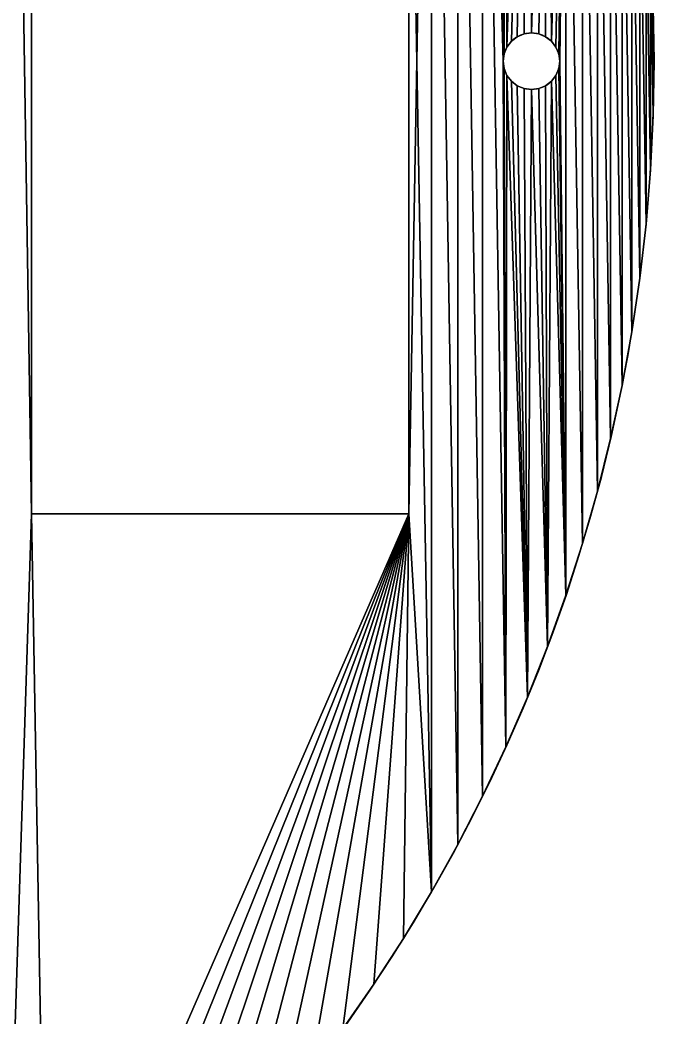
# Model space of a CAD drawing. Extents: x -88 to 88, y -88 to 88.
# Drawn here: x 54.5 to 88.1, y -50.7 to 2.2 of the extents above; entities that cross this region are included whole.
import ezdxf

# ---------------------------------------------------------------- set-up
doc = ezdxf.new("R2010")
doc.units = 0
doc.header["$MEASUREMENT"] = 0
doc.layers.get('0').update_dxf_attribs({"color": 13, "linetype": 'CONTINUOUS'})

# ---------------------------------------------------------------- blocks, each defined once
blk = doc.blocks.new('FUFO_S0')
for p, q in [((143.2, 70.1, 2), (143.2, 118.1, 2)), ((143.2, 70.1, 4), (143.2, 118.1, 4)), ((163.2, 118.1, 2), (163.2, 70.1, 2)), ((163.2, 118.1, 4), (163.2, 70.1, 4)), ((168.95, 95.399, 2), (168.95, 95.399, 4)), ((169.312, 95.549, 2), (169.312, 95.549, 4)), ((169.7, 95.6, 2), (169.7, 95.6, 4)), ((170.088, 95.549, 2), (170.088, 95.549, 4)), ((170.45, 95.399, 2), (170.45, 95.399, 4)), ((168.401, 94.85, 2), (168.401, 94.85, 4)), ((168.639, 95.161, 2), (168.639, 95.161, 4)), ((170.761, 95.161, 2), (170.761, 95.161, 4)), ((170.999, 94.85, 2), (170.999, 94.85, 4)), ((168.251, 94.488, 2), (168.251, 94.488, 4)), ((171.149, 94.488, 2), (171.149, 94.488, 4)), ((168.2, 94.1, 2), (168.2, 94.1, 4)), ((168.251, 93.712, 2), (168.251, 93.712, 4)), ((171.149, 93.712, 2), (171.149, 93.712, 4)), ((171.2, 94.1, 2), (171.2, 94.1, 4)), ((176.2, 94.1, 2), (176.2, 94.1, 4)), ((168.401, 93.35, 2), (168.401, 93.35, 4)), ((170.999, 93.35, 2), (170.999, 93.35, 4)), ((168.639, 93.039, 2), (168.639, 93.039, 4)), ((168.95, 92.801, 2), (168.95, 92.801, 4)), ((169.312, 92.651, 2), (169.312, 92.651, 4)), ((169.7, 92.6, 2), (169.7, 92.6, 4)), ((170.088, 92.651, 2), (170.088, 92.651, 4)), ((170.45, 92.801, 2), (170.45, 92.801, 4)), ((170.761, 93.039, 2), (170.761, 93.039, 4)), ((176.153, 91.217, 2), (176.153, 91.217, 4)), ((176.011, 88.338, 2), (176.011, 88.338, 4)), ((175.776, 85.465, 2), (175.776, 85.465, 4)), ((175.446, 82.601, 2), (175.446, 82.601, 4)), ((175.023, 79.749, 2), (175.023, 79.749, 4)), ((174.507, 76.913, 2), (174.507, 76.913, 4)), ((173.899, 74.095, 2), (173.899, 74.095, 4)), ((173.198, 71.298, 2), (173.198, 71.298, 4)), ((163.2, 70.1, 2), (143.2, 70.1, 2)), ((143.2, 70.1, 2), (143.2, 70.1, 4)), ((163.2, 70.1, 4), (143.2, 70.1, 4)), ((163.2, 70.1, 2), (163.2, 70.1, 4)), ((172.406, 68.526, 2), (172.406, 68.526, 4)), ((171.525, 65.781, 2), (171.525, 65.781, 4)), ((170.553, 63.067, 2), (170.553, 63.067, 4)), ((169.494, 60.386, 2), (169.494, 60.386, 4)), ((168.347, 57.741, 2), (168.347, 57.741, 4)), ((167.114, 55.134, 2), (167.114, 55.134, 4)), ((165.797, 52.57, 2), (165.797, 52.57, 4)), ((164.397, 50.05, 2), (164.397, 50.05, 4)), ((162.915, 47.577, 2), (162.915, 47.577, 4)), ((161.352, 45.154, 2), (161.352, 45.154, 4))]:
    blk.add_line(p, q)
at = {"extrusion": (0, 0, -1)}
for centre, radius in [((-88.1, 94.1, -2), 88.1), ((-88.1, 94.1, -4), 88.1), ((-169.7, 94.1, -2), 1.5), ((-169.7, 94.1, -4), 1.5)]:
    blk.add_circle(centre, radius, dxfattribs=at)
mesh = blk.add_polyface()
corners = [(115.012, 119.504, 4), (134.608, 130.611, 4), (127.268, 132.195, 4), (127.656, 132.144, 4), (128.045, 132.195, 4), (128.406, 132.345, 4), (128.717, 132.583, 4), (139.416, 165.712, 4), (138.146, 129.145, 4), (139.416, 22.488, 4), (141.732, 24.206, 4), (141.732, 163.994, 4), (143.2, 118.1, 4), (143.2, 70.1, 4), (164.397, 138.15, 4), (163.2, 118.1, 4), (164.397, 50.05, 4), (165.797, 52.57, 4), (165.797, 135.63, 4), (167.114, 55.134, 4), (167.114, 133.066, 4), (168.347, 57.741, 4), (168.2, 94.1, 4), (168.347, 130.459, 4), (168.251, 94.488, 4), (168.401, 94.85, 4), (169.494, 127.814, 4), (168.639, 95.161, 4), (168.95, 95.399, 4), (169.312, 95.549, 4), (169.7, 95.6, 4), (170.553, 125.133, 4), (170.088, 95.549, 4), (170.45, 95.399, 4), (170.761, 95.161, 4), (171.525, 122.419, 4), (170.999, 94.85, 4), (171.149, 94.488, 4), (171.2, 94.1, 4), (172.406, 68.526, 4), (172.406, 119.674, 4), (173.198, 71.298, 4), (173.198, 116.902, 4), (173.899, 74.095, 4), (173.899, 114.105, 4), (174.507, 76.913, 4), (174.507, 111.287, 4), (175.023, 79.749, 4), (175.023, 108.451, 4), (175.446, 82.601, 4), (175.446, 105.599, 4), (175.776, 85.465, 4), (175.776, 102.735, 4), (176.011, 88.338, 4), (176.011, 99.862, 4), (176.153, 91.217, 4), (176.153, 96.983, 4)]
mesh.append_faces([[corners[k] for k in face] for face in [(2, 1, 3), (3, 1, 4), (4, 1, 5), (5, 1, 6), (7, 10, 11), (12, 11, 13), (14, 17, 18), (18, 19, 20), (23, 25, 26), (26, 30, 31), (31, 34, 35), (35, 39, 40), (40, 41, 42), (42, 43, 44), (44, 45, 46), (46, 47, 48), (48, 49, 50), (50, 51, 52), (52, 53, 54), (54, 55, 56)]], dxfattribs={"vtx0": -1, "vtx1": -1})
mesh.append_faces([[corners[k] for k in face] for face in [(0, 1, 2), (7, 8, 9), (14, 15, 16), (20, 21, 22)]], dxfattribs={"vtx0": -1, "vtx1": -1, "vtx2": -1})
mesh.append_faces([[corners[k] for k in face] for face in [(22, 23, 20), (23, 22, 24), (23, 24, 25), (26, 25, 27), (26, 27, 28), (26, 28, 29), (26, 29, 30), (31, 30, 32), (31, 32, 33), (31, 33, 34), (35, 34, 36), (35, 36, 37), (35, 37, 38)]], dxfattribs={"vtx0": -1, "vtx2": -1})
mesh = blk.add_polyface()
corners = [(171.2, 94.1, 2), (171.525, 122.419, 2), (171.525, 65.781, 2), (172.406, 68.526, 2), (172.406, 119.674, 2), (173.198, 71.298, 2), (173.198, 116.902, 2), (173.899, 74.095, 2), (173.899, 114.105, 2), (174.507, 76.913, 2), (174.507, 111.287, 2), (175.023, 79.749, 2), (175.023, 108.451, 2), (175.446, 82.601, 2), (175.446, 105.599, 2), (175.776, 85.465, 2), (175.776, 102.735, 2), (176.011, 88.338, 2), (176.011, 99.862, 2), (176.153, 91.217, 2), (176.153, 96.983, 2), (176.2, 94.1, 2), (163.2, 70.1, 2), (164.397, 138.15, 2), (164.397, 50.05, 2), (165.797, 52.57, 2), (165.797, 135.63, 2), (167.114, 55.134, 2), (167.114, 133.066, 2), (168.347, 57.741, 2), (168.2, 94.1, 2), (168.251, 93.712, 2), (168.401, 93.35, 2), (169.494, 60.386, 2), (168.639, 93.039, 2), (168.95, 92.801, 2), (169.312, 92.651, 2), (169.7, 92.6, 2), (170.553, 63.067, 2), (170.088, 92.651, 2), (170.45, 92.801, 2), (170.761, 93.039, 2), (170.999, 93.35, 2), (171.149, 93.712, 2), (138.146, 59.019, 2), (139.416, 165.712, 2), (139.416, 22.488, 2), (141.732, 24.206, 2), (141.732, 163.994, 2), (143.2, 70.1, 2), (127.268, 56.005, 2), (134.608, 57.556, 2), (127.656, 56.056, 2), (128.045, 56.005, 2), (128.406, 55.855, 2), (128.717, 55.617, 2)]
mesh.append_faces([[corners[k] for k in face] for face in [(19, 20, 21)]], dxfattribs={"vtx0": -1})
mesh.append_faces([[corners[k] for k in face] for face in [(2, 1, 3), (3, 4, 5), (5, 6, 7), (7, 8, 9), (9, 10, 11), (11, 12, 13), (13, 14, 15), (15, 16, 17), (17, 18, 19), (24, 23, 25), (25, 26, 27), (27, 28, 29), (29, 32, 33), (33, 37, 38), (38, 41, 2), (46, 45, 47), (50, 51, 52), (52, 51, 53), (53, 51, 54), (54, 51, 55)]], dxfattribs={"vtx0": -1, "vtx1": -1})
mesh.append_faces([[corners[k] for k in face] for face in [(0, 1, 2), (22, 23, 24), (44, 45, 46), (47, 48, 49)]], dxfattribs={"vtx0": -1, "vtx1": -1, "vtx2": -1})
mesh.append_faces([[corners[k] for k in face] for face in [(29, 30, 31), (29, 31, 32), (33, 32, 34), (33, 34, 35), (33, 35, 36), (33, 36, 37), (38, 37, 39), (38, 39, 40), (38, 40, 41), (2, 41, 42), (2, 42, 43), (2, 43, 0)]], dxfattribs={"vtx0": -1, "vtx2": -1})
mesh = blk.add_polyface()
corners = [(168.347, 130.459, 2), (168.2, 94.1, 2), (167.114, 133.066, 2), (168.251, 94.488, 2), (168.401, 94.85, 2), (169.494, 127.814, 2), (168.639, 95.161, 2), (168.95, 95.399, 2), (169.312, 95.549, 2), (169.7, 95.6, 2), (170.553, 125.133, 2), (170.088, 95.549, 2), (170.45, 95.399, 2), (170.761, 95.161, 2), (171.525, 122.419, 2), (170.999, 94.85, 2), (171.149, 94.488, 2), (171.2, 94.1, 2), (172.406, 68.526, 2), (172.406, 119.674, 2), (173.198, 71.298, 2), (173.198, 116.902, 2), (173.899, 74.095, 2), (173.899, 114.105, 2), (174.507, 76.913, 2), (174.507, 111.287, 2), (175.023, 79.749, 2), (175.023, 108.451, 2), (175.446, 82.601, 2), (175.446, 105.599, 2), (175.776, 85.465, 2), (175.776, 102.735, 2), (176.011, 88.338, 2), (176.011, 99.862, 2), (176.153, 91.217, 2), (176.153, 96.983, 2), (163.2, 118.1, 2), (164.397, 138.15, 2), (163.2, 70.1, 2), (165.797, 52.57, 2), (165.797, 135.63, 2), (167.114, 55.134, 2), (168.347, 57.741, 2), (134.608, 130.611, 2), (127.268, 132.195, 2), (127.656, 132.144, 2), (128.045, 132.195, 2), (128.406, 132.345, 2), (128.717, 132.583, 2), (138.146, 129.145, 2), (139.416, 165.712, 2), (138.146, 94.1, 2), (138.146, 59.019, 2), (141.732, 24.206, 2), (141.732, 163.994, 2), (143.2, 70.1, 2), (143.2, 118.1, 2)]
mesh.append_faces([[corners[k] for k in face] for face in [(0, 1, 2), (1, 0, 3), (3, 0, 4), (4, 5, 6), (6, 5, 7), (7, 5, 8), (8, 5, 9), (9, 10, 11), (11, 10, 12), (12, 10, 13), (13, 14, 15), (15, 14, 16), (16, 14, 17), (36, 37, 38), (49, 50, 51), (51, 50, 52), (55, 54, 56)]], dxfattribs={"vtx0": -1, "vtx1": -1})
mesh.append_faces([[corners[k] for k in face] for face in [(42, 2, 1)]], dxfattribs={"vtx0": -1, "vtx1": -1, "vtx2": -1})
mesh.append_faces([[corners[k] for k in face] for face in [(4, 0, 5), (9, 5, 10), (13, 10, 14), (18, 14, 19), (20, 19, 21), (22, 21, 23), (24, 23, 25), (26, 25, 27), (28, 27, 29), (30, 29, 31), (32, 31, 33), (34, 33, 35), (39, 37, 40), (41, 40, 2), (43, 44, 45), (43, 45, 46), (43, 46, 47), (43, 47, 48), (53, 50, 54)]], dxfattribs={"vtx0": -1, "vtx2": -1})
mesh = blk.add_polyface()
corners = [(134.608, 57.556, 4), (127.268, 56.005, 4), (127.656, 56.056, 4), (128.045, 56.005, 4), (128.406, 55.855, 4), (138.146, 59.019, 4), (139.416, 22.488, 4), (138.146, 94.1, 4), (138.146, 129.145, 4), (139.416, 165.712, 4), (141.732, 24.206, 4), (141.732, 163.994, 4), (143.2, 70.1, 4), (163.2, 70.1, 4), (164.397, 50.05, 4), (163.2, 118.1, 4), (164.397, 138.15, 4), (165.797, 52.57, 4), (165.797, 135.63, 4), (167.114, 55.134, 4), (167.114, 133.066, 4), (168.347, 57.741, 4), (168.2, 94.1, 4), (168.251, 93.712, 4), (168.401, 93.35, 4), (169.494, 60.386, 4), (168.639, 93.039, 4), (168.95, 92.801, 4), (169.312, 92.651, 4), (169.7, 92.6, 4), (170.553, 63.067, 4), (170.088, 92.651, 4), (170.45, 92.801, 4), (170.761, 93.039, 4), (171.525, 65.781, 4), (170.999, 93.35, 4), (171.149, 93.712, 4), (171.2, 94.1, 4), (171.525, 122.419, 4), (172.406, 68.526, 4), (172.406, 119.674, 4), (173.198, 71.298, 4), (173.198, 116.902, 4), (173.899, 74.095, 4), (173.899, 114.105, 4), (174.507, 76.913, 4), (174.507, 111.287, 4), (175.023, 79.749, 4), (175.023, 108.451, 4), (175.446, 82.601, 4), (175.446, 105.599, 4), (175.776, 85.465, 4), (175.776, 102.735, 4), (176.011, 88.338, 4), (176.011, 99.862, 4), (176.153, 91.217, 4), (176.153, 96.983, 4), (176.2, 94.1, 4)]
mesh.append_faces([[corners[k] for k in face] for face in [(56, 55, 57)]], dxfattribs={"vtx0": -1})
mesh.append_faces([[corners[k] for k in face] for face in [(5, 6, 7), (7, 6, 8), (13, 14, 15), (22, 21, 23), (23, 21, 24), (24, 25, 26), (26, 25, 27), (27, 25, 28), (28, 25, 29), (29, 30, 31), (31, 30, 32), (32, 30, 33), (33, 34, 35), (35, 34, 36), (36, 34, 37)]], dxfattribs={"vtx0": -1, "vtx1": -1})
mesh.append_faces([[corners[k] for k in face] for face in [(11, 10, 12), (38, 37, 34)]], dxfattribs={"vtx0": -1, "vtx1": -1, "vtx2": -1})
mesh.append_faces([[corners[k] for k in face] for face in [(0, 1, 2), (0, 2, 3), (0, 3, 4), (9, 6, 10), (16, 14, 17), (18, 17, 19), (20, 19, 21), (24, 21, 25), (29, 25, 30), (33, 30, 34), (38, 34, 39), (40, 39, 41), (42, 41, 43), (44, 43, 45), (46, 45, 47), (48, 47, 49), (50, 49, 51), (52, 51, 53), (54, 53, 55)]], dxfattribs={"vtx0": -1, "vtx2": -1})
mesh = blk.add_polyface()
corners = [(143.2, 118.1, 2), (143.2, 70.1, 4), (143.2, 70.1, 2), (143.2, 118.1, 4)]
mesh.append_faces([[corners[k] for k in face] for face in [(0, 1, 2), (1, 0, 3)]], dxfattribs={"vtx0": -1})
mesh = blk.add_polyface()
corners = [(163.2, 118.1, 4), (163.2, 70.1, 2), (163.2, 70.1, 4), (163.2, 118.1, 2)]
mesh.append_faces([[corners[k] for k in face] for face in [(0, 1, 2), (1, 0, 3)]], dxfattribs={"vtx0": -1})
mesh = blk.add_polyface()
corners = [(176.153, 96.983, 2), (176.2, 94.1, 4), (176.2, 94.1, 2), (176.153, 96.983, 4)]
mesh.append_faces([[corners[k] for k in face] for face in [(0, 1, 2), (1, 0, 3)]], dxfattribs={"vtx0": -1})
mesh = blk.add_polyface()
corners = [(168.95, 95.399, 4), (168.639, 95.161, 2), (168.95, 95.399, 2), (168.639, 95.161, 4)]
mesh.append_faces([[corners[k] for k in face] for face in [(0, 1, 2), (1, 0, 3)]], dxfattribs={"vtx0": -1})
mesh = blk.add_polyface()
corners = [(169.312, 95.549, 4), (168.95, 95.399, 2), (169.312, 95.549, 2), (168.95, 95.399, 4)]
mesh.append_faces([[corners[k] for k in face] for face in [(0, 1, 2), (1, 0, 3)]], dxfattribs={"vtx0": -1})
mesh = blk.add_polyface()
corners = [(169.7, 95.6, 4), (169.312, 95.549, 2), (169.7, 95.6, 2), (169.312, 95.549, 4)]
mesh.append_faces([[corners[k] for k in face] for face in [(0, 1, 2), (1, 0, 3)]], dxfattribs={"vtx0": -1})
mesh = blk.add_polyface()
corners = [(170.088, 95.549, 4), (169.7, 95.6, 2), (170.088, 95.549, 2), (169.7, 95.6, 4)]
mesh.append_faces([[corners[k] for k in face] for face in [(0, 1, 2), (1, 0, 3)]], dxfattribs={"vtx0": -1})
mesh = blk.add_polyface()
corners = [(170.45, 95.399, 4), (170.088, 95.549, 2), (170.45, 95.399, 2), (170.088, 95.549, 4)]
mesh.append_faces([[corners[k] for k in face] for face in [(0, 1, 2), (1, 0, 3)]], dxfattribs={"vtx0": -1})
mesh = blk.add_polyface()
corners = [(170.761, 95.161, 4), (170.45, 95.399, 2), (170.761, 95.161, 2), (170.45, 95.399, 4)]
mesh.append_faces([[corners[k] for k in face] for face in [(0, 1, 2), (1, 0, 3)]], dxfattribs={"vtx0": -1})
mesh = blk.add_polyface()
corners = [(168.401, 94.85, 2), (168.251, 94.488, 4), (168.251, 94.488, 2), (168.401, 94.85, 4)]
mesh.append_faces([[corners[k] for k in face] for face in [(0, 1, 2), (1, 0, 3)]], dxfattribs={"vtx0": -1})
mesh = blk.add_polyface()
corners = [(168.639, 95.161, 2), (168.401, 94.85, 4), (168.401, 94.85, 2), (168.639, 95.161, 4)]
mesh.append_faces([[corners[k] for k in face] for face in [(0, 1, 2), (1, 0, 3)]], dxfattribs={"vtx0": -1})
mesh = blk.add_polyface()
corners = [(170.761, 95.161, 4), (170.999, 94.85, 2), (170.999, 94.85, 4), (170.761, 95.161, 2)]
mesh.append_faces([[corners[k] for k in face] for face in [(0, 1, 2), (1, 0, 3)]], dxfattribs={"vtx0": -1})
mesh = blk.add_polyface()
corners = [(170.999, 94.85, 4), (171.149, 94.488, 2), (171.149, 94.488, 4), (170.999, 94.85, 2)]
mesh.append_faces([[corners[k] for k in face] for face in [(0, 1, 2), (1, 0, 3)]], dxfattribs={"vtx0": -1})
mesh = blk.add_polyface()
corners = [(168.251, 94.488, 2), (168.2, 94.1, 4), (168.2, 94.1, 2), (168.251, 94.488, 4)]
mesh.append_faces([[corners[k] for k in face] for face in [(0, 1, 2), (1, 0, 3)]], dxfattribs={"vtx0": -1})
mesh = blk.add_polyface()
corners = [(171.149, 94.488, 4), (171.2, 94.1, 2), (171.2, 94.1, 4), (171.149, 94.488, 2)]
mesh.append_faces([[corners[k] for k in face] for face in [(0, 1, 2), (1, 0, 3)]], dxfattribs={"vtx0": -1})
mesh = blk.add_polyface()
corners = [(168.2, 94.1, 2), (168.251, 93.712, 4), (168.251, 93.712, 2), (168.2, 94.1, 4)]
mesh.append_faces([[corners[k] for k in face] for face in [(0, 1, 2), (1, 0, 3)]], dxfattribs={"vtx0": -1})
mesh = blk.add_polyface()
corners = [(168.251, 93.712, 2), (168.401, 93.35, 4), (168.401, 93.35, 2), (168.251, 93.712, 4)]
mesh.append_faces([[corners[k] for k in face] for face in [(0, 1, 2), (1, 0, 3)]], dxfattribs={"vtx0": -1})
mesh = blk.add_polyface()
corners = [(171.149, 93.712, 4), (170.999, 93.35, 2), (170.999, 93.35, 4), (171.149, 93.712, 2)]
mesh.append_faces([[corners[k] for k in face] for face in [(0, 1, 2), (1, 0, 3)]], dxfattribs={"vtx0": -1})
mesh = blk.add_polyface()
corners = [(171.2, 94.1, 4), (171.149, 93.712, 2), (171.149, 93.712, 4), (171.2, 94.1, 2)]
mesh.append_faces([[corners[k] for k in face] for face in [(0, 1, 2), (1, 0, 3)]], dxfattribs={"vtx0": -1})
mesh = blk.add_polyface()
corners = [(176.2, 94.1, 2), (176.153, 91.217, 4), (176.153, 91.217, 2), (176.2, 94.1, 4)]
mesh.append_faces([[corners[k] for k in face] for face in [(0, 1, 2), (1, 0, 3)]], dxfattribs={"vtx0": -1})
mesh = blk.add_polyface()
corners = [(168.401, 93.35, 2), (168.639, 93.039, 4), (168.639, 93.039, 2), (168.401, 93.35, 4)]
mesh.append_faces([[corners[k] for k in face] for face in [(0, 1, 2), (1, 0, 3)]], dxfattribs={"vtx0": -1})
mesh = blk.add_polyface()
corners = [(170.999, 93.35, 4), (170.761, 93.039, 2), (170.761, 93.039, 4), (170.999, 93.35, 2)]
mesh.append_faces([[corners[k] for k in face] for face in [(0, 1, 2), (1, 0, 3)]], dxfattribs={"vtx0": -1})
mesh = blk.add_polyface()
corners = [(168.639, 93.039, 4), (168.95, 92.801, 2), (168.639, 93.039, 2), (168.95, 92.801, 4)]
mesh.append_faces([[corners[k] for k in face] for face in [(0, 1, 2), (1, 0, 3)]], dxfattribs={"vtx0": -1})
mesh = blk.add_polyface()
corners = [(168.95, 92.801, 4), (169.312, 92.651, 2), (168.95, 92.801, 2), (169.312, 92.651, 4)]
mesh.append_faces([[corners[k] for k in face] for face in [(0, 1, 2), (1, 0, 3)]], dxfattribs={"vtx0": -1})
mesh = blk.add_polyface()
corners = [(169.312, 92.651, 4), (169.7, 92.6, 2), (169.312, 92.651, 2), (169.7, 92.6, 4)]
mesh.append_faces([[corners[k] for k in face] for face in [(0, 1, 2), (1, 0, 3)]], dxfattribs={"vtx0": -1})
mesh = blk.add_polyface()
corners = [(169.7, 92.6, 4), (170.088, 92.651, 2), (169.7, 92.6, 2), (170.088, 92.651, 4)]
mesh.append_faces([[corners[k] for k in face] for face in [(0, 1, 2), (1, 0, 3)]], dxfattribs={"vtx0": -1})
mesh = blk.add_polyface()
corners = [(170.088, 92.651, 4), (170.45, 92.801, 2), (170.088, 92.651, 2), (170.45, 92.801, 4)]
mesh.append_faces([[corners[k] for k in face] for face in [(0, 1, 2), (1, 0, 3)]], dxfattribs={"vtx0": -1})
mesh = blk.add_polyface()
corners = [(170.45, 92.801, 4), (170.761, 93.039, 2), (170.45, 92.801, 2), (170.761, 93.039, 4)]
mesh.append_faces([[corners[k] for k in face] for face in [(0, 1, 2), (1, 0, 3)]], dxfattribs={"vtx0": -1})
mesh = blk.add_polyface()
corners = [(176.153, 91.217, 2), (176.011, 88.338, 4), (176.011, 88.338, 2), (176.153, 91.217, 4)]
mesh.append_faces([[corners[k] for k in face] for face in [(0, 1, 2), (1, 0, 3)]], dxfattribs={"vtx0": -1})
mesh = blk.add_polyface()
corners = [(176.011, 88.338, 2), (175.776, 85.465, 4), (175.776, 85.465, 2), (176.011, 88.338, 4)]
mesh.append_faces([[corners[k] for k in face] for face in [(0, 1, 2), (1, 0, 3)]], dxfattribs={"vtx0": -1})
mesh = blk.add_polyface()
corners = [(175.776, 85.465, 2), (175.446, 82.601, 4), (175.446, 82.601, 2), (175.776, 85.465, 4)]
mesh.append_faces([[corners[k] for k in face] for face in [(0, 1, 2), (1, 0, 3)]], dxfattribs={"vtx0": -1})
mesh = blk.add_polyface()
corners = [(175.446, 82.601, 2), (175.023, 79.749, 4), (175.023, 79.749, 2), (175.446, 82.601, 4)]
mesh.append_faces([[corners[k] for k in face] for face in [(0, 1, 2), (1, 0, 3)]], dxfattribs={"vtx0": -1})
mesh = blk.add_polyface()
corners = [(175.023, 79.749, 2), (174.507, 76.913, 4), (174.507, 76.913, 2), (175.023, 79.749, 4)]
mesh.append_faces([[corners[k] for k in face] for face in [(0, 1, 2), (1, 0, 3)]], dxfattribs={"vtx0": -1})
mesh = blk.add_polyface()
corners = [(174.507, 76.913, 2), (173.899, 74.095, 4), (173.899, 74.095, 2), (174.507, 76.913, 4)]
mesh.append_faces([[corners[k] for k in face] for face in [(0, 1, 2), (1, 0, 3)]], dxfattribs={"vtx0": -1})
mesh = blk.add_polyface()
corners = [(173.899, 74.095, 2), (173.198, 71.298, 4), (173.198, 71.298, 2), (173.899, 74.095, 4)]
mesh.append_faces([[corners[k] for k in face] for face in [(0, 1, 2), (1, 0, 3)]], dxfattribs={"vtx0": -1})
mesh = blk.add_polyface()
corners = [(173.198, 71.298, 2), (172.406, 68.526, 4), (172.406, 68.526, 2), (173.198, 71.298, 4)]
mesh.append_faces([[corners[k] for k in face] for face in [(0, 1, 2), (1, 0, 3)]], dxfattribs={"vtx0": -1})
mesh = blk.add_polyface()
corners = [(141.732, 24.206, 2), (143.2, 70.1, 2), (143.99, 25.998, 2), (163.2, 70.1, 2), (146.188, 27.863, 2), (148.324, 29.799, 2), (150.396, 31.804, 2), (152.401, 33.876, 2), (154.337, 36.012, 2), (156.202, 38.21, 2), (157.994, 40.468, 2), (159.712, 42.784, 2), (161.352, 45.154, 2), (162.915, 47.577, 2), (164.397, 50.05, 2), (124.67, 47.584, 2), (126.207, 54.945, 2), (126.156, 54.556, 2), (128.717, 55.617, 2), (134.608, 57.556, 2), (128.955, 55.306, 2), (129.105, 54.945, 2), (129.156, 54.556, 2), (129.63, 16.403, 2), (132.15, 17.803, 2), (134.623, 19.285, 2), (138.146, 59.019, 2), (137.046, 20.848, 2), (139.416, 22.488, 2), (127.066, 15.086, 2), (126.207, 54.168, 2), (126.357, 53.806, 2), (126.596, 53.496, 2), (126.906, 53.257, 2), (127.268, 53.107, 2), (127.656, 53.056, 2), (128.045, 53.107, 2), (128.406, 53.257, 2), (128.717, 53.496, 2), (128.955, 53.806, 2), (129.105, 54.168, 2)]
mesh.append_faces([[corners[k] for k in face] for face in [(0, 1, 2), (2, 3, 4), (4, 3, 5), (5, 3, 6), (6, 3, 7), (7, 3, 8), (8, 3, 9), (9, 3, 10), (10, 3, 11), (11, 3, 12), (12, 3, 13), (13, 3, 14), (18, 19, 20), (20, 19, 21), (21, 19, 22), (23, 19, 24), (24, 19, 25), (25, 26, 27), (27, 26, 28), (29, 34, 23)]], dxfattribs={"vtx0": -1, "vtx1": -1})
mesh.append_faces([[corners[k] for k in face] for face in [(22, 19, 23), (29, 15, 17)]], dxfattribs={"vtx0": -1, "vtx1": -1, "vtx2": -1})
mesh.append_faces([[corners[k] for k in face] for face in [(2, 1, 3), (15, 16, 17), (25, 19, 26), (29, 17, 30), (29, 30, 31), (29, 31, 32), (29, 32, 33), (29, 33, 34), (23, 34, 35), (23, 35, 36), (23, 36, 37), (23, 37, 38), (23, 38, 39), (23, 39, 40), (23, 40, 22)]], dxfattribs={"vtx0": -1, "vtx2": -1})
mesh = blk.add_polyface()
corners = [(124.67, 47.584, 4), (127.066, 15.086, 4), (126.156, 54.556, 4), (126.207, 54.168, 4), (126.357, 53.806, 4), (126.596, 53.496, 4), (126.906, 53.257, 4), (127.268, 53.107, 4), (129.63, 16.403, 4), (127.656, 53.056, 4), (128.045, 53.107, 4), (128.406, 53.257, 4), (128.717, 53.496, 4), (128.955, 53.806, 4), (129.105, 54.168, 4), (129.156, 54.556, 4), (134.608, 57.556, 4), (128.406, 55.855, 4), (128.717, 55.617, 4), (128.955, 55.306, 4), (129.105, 54.945, 4), (132.15, 17.803, 4), (134.623, 19.285, 4), (138.146, 59.019, 4), (137.046, 20.848, 4), (139.416, 22.488, 4), (143.2, 70.1, 4), (141.732, 24.206, 4), (143.99, 25.998, 4), (163.2, 70.1, 4), (146.188, 27.863, 4), (148.324, 29.799, 4), (150.396, 31.804, 4), (152.401, 33.876, 4), (154.337, 36.012, 4), (156.202, 38.21, 4), (157.994, 40.468, 4), (159.712, 42.784, 4), (161.352, 45.154, 4), (162.915, 47.577, 4), (164.397, 50.05, 4)]
mesh.append_faces([[corners[k] for k in face] for face in [(2, 1, 3), (3, 1, 4), (4, 1, 5), (5, 1, 6), (6, 1, 7), (7, 8, 9), (9, 8, 10), (10, 8, 11), (11, 8, 12), (12, 8, 13), (13, 8, 14), (14, 8, 15), (16, 22, 23), (26, 28, 29)]], dxfattribs={"vtx0": -1, "vtx1": -1})
mesh.append_faces([[corners[k] for k in face] for face in [(0, 1, 2), (16, 15, 8)]], dxfattribs={"vtx0": -1, "vtx1": -1, "vtx2": -1})
mesh.append_faces([[corners[k] for k in face] for face in [(7, 1, 8), (16, 17, 18), (16, 18, 19), (16, 19, 20), (16, 20, 15), (16, 8, 21), (16, 21, 22), (23, 22, 24), (23, 24, 25), (26, 27, 28), (29, 28, 30), (29, 30, 31), (29, 31, 32), (29, 32, 33), (29, 33, 34), (29, 34, 35), (29, 35, 36), (29, 36, 37), (29, 37, 38), (29, 38, 39), (29, 39, 40)]], dxfattribs={"vtx0": -1, "vtx2": -1})
mesh = blk.add_polyface()
corners = [(143.2, 70.1, 4), (163.2, 70.1, 2), (143.2, 70.1, 2), (163.2, 70.1, 4)]
mesh.append_faces([[corners[k] for k in face] for face in [(0, 1, 2), (1, 0, 3)]], dxfattribs={"vtx0": -1})
mesh = blk.add_polyface()
corners = [(172.406, 68.526, 2), (171.525, 65.781, 4), (171.525, 65.781, 2), (172.406, 68.526, 4)]
mesh.append_faces([[corners[k] for k in face] for face in [(0, 1, 2), (1, 0, 3)]], dxfattribs={"vtx0": -1})
mesh = blk.add_polyface()
corners = [(171.525, 65.781, 2), (170.553, 63.067, 4), (170.553, 63.067, 2), (171.525, 65.781, 4)]
mesh.append_faces([[corners[k] for k in face] for face in [(0, 1, 2), (1, 0, 3)]], dxfattribs={"vtx0": -1})
mesh = blk.add_polyface()
corners = [(170.553, 63.067, 2), (169.494, 60.386, 4), (169.494, 60.386, 2), (170.553, 63.067, 4)]
mesh.append_faces([[corners[k] for k in face] for face in [(0, 1, 2), (1, 0, 3)]], dxfattribs={"vtx0": -1})
mesh = blk.add_polyface()
corners = [(169.494, 60.386, 2), (168.347, 57.741, 4), (168.347, 57.741, 2), (169.494, 60.386, 4)]
mesh.append_faces([[corners[k] for k in face] for face in [(0, 1, 2), (1, 0, 3)]], dxfattribs={"vtx0": -1})
mesh = blk.add_polyface()
corners = [(168.347, 57.741, 2), (167.114, 55.134, 4), (167.114, 55.134, 2), (168.347, 57.741, 4)]
mesh.append_faces([[corners[k] for k in face] for face in [(0, 1, 2), (1, 0, 3)]], dxfattribs={"vtx0": -1})
mesh = blk.add_polyface()
corners = [(167.114, 55.134, 2), (165.797, 52.57, 4), (165.797, 52.57, 2), (167.114, 55.134, 4)]
mesh.append_faces([[corners[k] for k in face] for face in [(0, 1, 2), (1, 0, 3)]], dxfattribs={"vtx0": -1})
mesh = blk.add_polyface()
corners = [(165.797, 52.57, 2), (164.397, 50.05, 4), (164.397, 50.05, 2), (165.797, 52.57, 4)]
mesh.append_faces([[corners[k] for k in face] for face in [(0, 1, 2), (1, 0, 3)]], dxfattribs={"vtx0": -1})
mesh = blk.add_polyface()
corners = [(164.397, 50.05, 2), (162.915, 47.577, 4), (162.915, 47.577, 2), (164.397, 50.05, 4)]
mesh.append_faces([[corners[k] for k in face] for face in [(0, 1, 2), (1, 0, 3)]], dxfattribs={"vtx0": -1})
mesh = blk.add_polyface()
corners = [(162.915, 47.577, 2), (161.352, 45.154, 4), (161.352, 45.154, 2), (162.915, 47.577, 4)]
mesh.append_faces([[corners[k] for k in face] for face in [(0, 1, 2), (1, 0, 3)]], dxfattribs={"vtx0": -1})
mesh = blk.add_polyface()
corners = [(161.352, 45.154, 2), (159.712, 42.784, 4), (159.712, 42.784, 2), (161.352, 45.154, 4)]
mesh.append_faces([[corners[k] for k in face] for face in [(0, 1, 2), (1, 0, 3)]], dxfattribs={"vtx0": -1})

msp = doc.modelspace()

# ---------------------------------------------------------------- block references
msp.add_blockref('FUFO_S0', (-88.1, -94.1, -2))

doc.saveas('drawing.dxf')
